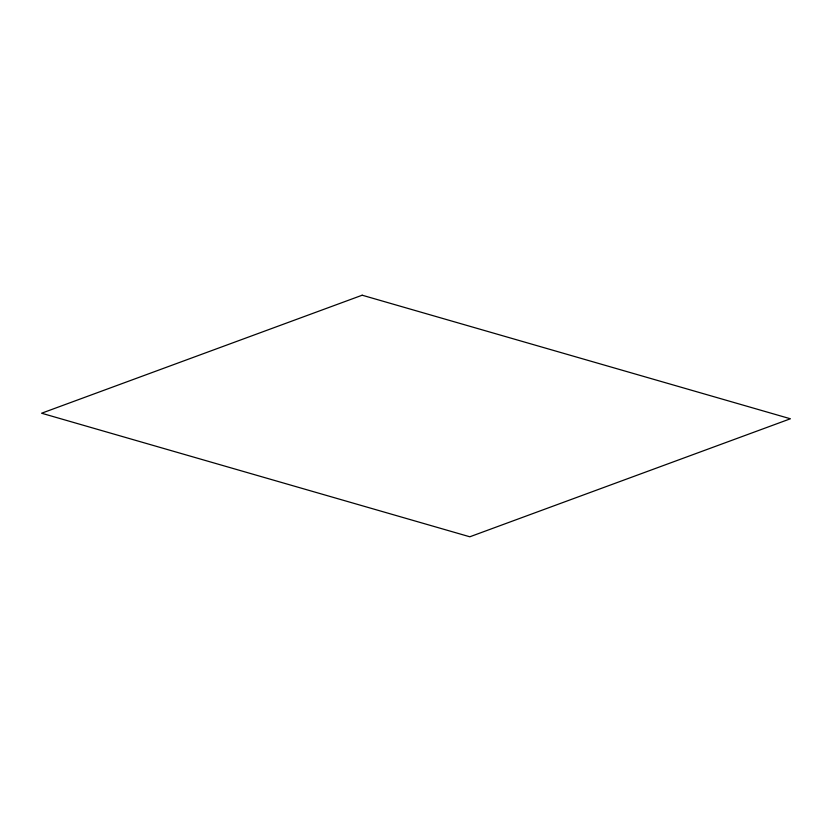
<?xml version="1.0" encoding="UTF-8"?>
<svg xmlns="http://www.w3.org/2000/svg" width="832" height="832" viewBox="0 0 832 832"><rect width="100%" height="100%" fill="white"/><g stroke="black" fill="none" stroke-linecap="round" stroke-linejoin="round"><path stroke-width="1.25" d="M362.18 295.214L41.6 413.223L469.82 536.786L790.4 418.777L362.18 295.214"/></g></svg>
